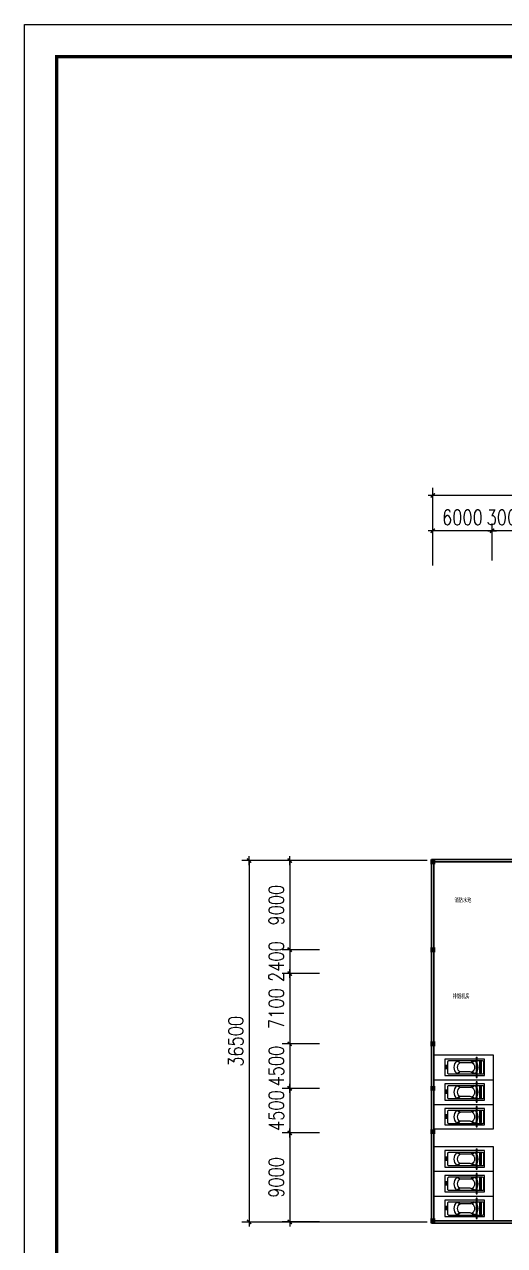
# Model space of a CAD drawing. Extents: x 5719244 to 11985375, y 1211094 to 3157953.
# Drawn here: x 6086723 to 6135239, y 1552199 to 1675543 of the extents above; entities that cross this region are included whole.
import ezdxf

# ---------------------------------------------------------------- set-up
doc = ezdxf.new("R2010")
doc.units = 0
doc.header["$LTSCALE"] = 500
doc.header["$MEASUREMENT"] = 0
doc.layers.get('0').update_dxf_attribs({"linetype": 'CONTINUOUS', "lineweight": 0})
doc.layers.get('DEFPOINTS').update_dxf_attribs({"linetype": 'CONTINUOUS', "lineweight": 0})
for name, color, linetype, lineweight in [('A-car2', 35, 'CONTINUOUS', 9), ('COLUMN', 7, 'CONTINUOUS', 0), ('PUB_DIM', 3, 'CONTINUOUS', 0), ('WALL', 255, 'CONTINUOUS', 30), ('墙-砼墙填充', 252, 'CONTINUOUS', 9)]:
    doc.layers.add(name, color=color, linetype=linetype, lineweight=lineweight)
doc.layers.add('标注1', color=7, linetype='CONTINUOUS')
doc.layers.add('车位', color=255, linetype='CONTINUOUS')
doc.styles.add('DIM_FONT', font='SIMPLEX.shx', dxfattribs={"width": 0.8})
doc.styles.add('gpsxw', font='txt.shx', dxfattribs={"width": 0.7, "bigfont": 'hztxt.shx'})
doc.styles.get("Standard").update_dxf_attribs({"font": 'ROMAND', "width": 0.8})
doc.dimstyles.new('DIMN300-X', dxfattribs={"dimscale": 3, "dimtxt": 500, "dimasz": 1, "dimexe": 250, "dimexo": 0, "dimgap": 200, "dimtad": 1, "dimdec": 0, "dimzin": 0, "dimdsep": 46, "dimtxsty": 'DIM_FONT', "dimblk": '_DIMX', "dimblk1": '_DIMX', "dimblk2": '_DIMX', "dimsah": 1, "dimcen": 0, "dimdle": 187.057091, "dimclrd": 3, "dimclre": 3, "dimclrt": 7, "dimadec": 0, "dimazin": 0, "dimtfac": 2.166667, "dimtdec": 0, "dimtix": 1, "dimtmove": 2, "dimatfit": 3, "dimldrblk": '_DIMX', "dimfxl": 1, "dimtolj": 1, "dimtzin": 0, "dimarcsym": 0})

# ---------------------------------------------------------------- blocks, each defined once
blk = doc.blocks.new('_DIMX')
blk.add_line((-150, 0), (150, 0))
at = {"const_width": 50}
blk.add_lwpolyline([(-70, -70), (70, 70)], dxfattribs=at)
blk = doc.blocks.new('*D190')
at = {"layer": 'DEFPOINTS', "color": 0, "transparency": 16777216}
for p in [(6127980, 1627978), (6127980, 1620890), (6333055, 1620890)]:
    blk.add_point(p, dxfattribs=at)
at = {"layer": 'PUB_DIM', "color": 3, "lineweight": -2, "transparency": 16777216}
for p, q in [((6127980, 1620890), (6127980, 1628728)), ((6333055, 1620890), (6333055, 1628728)), ((6333052, 1627978), (6127983, 1627978))]:
    blk.add_line(p, q, dxfattribs=at)
at = {"layer": 'PUB_DIM', "color": 3, "lineweight": -2, "transparency": 16777216, "xscale": 3, "yscale": 3, "zscale": 3, "rotation": 180}
blk.add_blockref('_DIMX', (6127980, 1627978), dxfattribs=at)
at = {"layer": 'PUB_DIM', "color": 3, "lineweight": -2, "transparency": 16777216, "xscale": 3, "yscale": 3, "zscale": 3}
blk.add_blockref('_DIMX', (6333055, 1627978), dxfattribs=at)
at = {"layer": 'PUB_DIM', "color": 7, "transparency": 16777216, "insert": (6230518, 1629328), "char_height": 1500, "attachment_point": 5, "style": 'DIM_FONT'}
blk.add_mtext('\\A1;205075', dxfattribs=at)
blk = doc.blocks.new('*D215')
at = {"layer": 'DEFPOINTS', "color": 0, "transparency": 16777216}
for p in [(6133980, 1624397), (6133980, 1621397), (6136980, 1621397)]:
    blk.add_point(p, dxfattribs=at)
at = {"layer": 'PUB_DIM', "color": 3, "lineweight": -2, "transparency": 16777216}
for p, q in [((6133980, 1621397), (6133980, 1625147)), ((6136980, 1621397), (6136980, 1625147)), ((6133977, 1624397), (6133974, 1624397)), ((6136980, 1624397), (6133980, 1624397)), ((6136983, 1624397), (6136986, 1624397))]:
    blk.add_line(p, q, dxfattribs=at)
at = {"layer": 'PUB_DIM', "color": 3, "lineweight": -2, "transparency": 16777216, "xscale": 3, "yscale": 3, "zscale": 3}
blk.add_blockref('_DIMX', (6133980, 1624397), dxfattribs=at)
at = {"layer": 'PUB_DIM', "color": 3, "lineweight": -2, "transparency": 16777216, "xscale": 3, "yscale": 3, "zscale": 3, "rotation": 180}
blk.add_blockref('_DIMX', (6136980, 1624397), dxfattribs=at)
at = {"layer": 'PUB_DIM', "color": 7, "transparency": 16777216, "insert": (6135480, 1625747), "char_height": 1500, "attachment_point": 5, "style": 'DIM_FONT'}
blk.add_mtext('\\A1;3000', dxfattribs=at)
blk = doc.blocks.new('*D216')
at = {"layer": 'DEFPOINTS', "color": 0, "transparency": 16777216}
for p in [(6127980, 1624397), (6127980, 1621397), (6133980, 1621397)]:
    blk.add_point(p, dxfattribs=at)
at = {"layer": 'PUB_DIM', "color": 3, "lineweight": -2, "transparency": 16777216}
for p, q in [((6127980, 1621397), (6127980, 1625147)), ((6133980, 1621397), (6133980, 1625147)), ((6133977, 1624397), (6127983, 1624397))]:
    blk.add_line(p, q, dxfattribs=at)
at = {"layer": 'PUB_DIM', "color": 3, "lineweight": -2, "transparency": 16777216, "xscale": 3, "yscale": 3, "zscale": 3, "rotation": 180}
blk.add_blockref('_DIMX', (6127980, 1624397), dxfattribs=at)
at = {"layer": 'PUB_DIM', "color": 3, "lineweight": -2, "transparency": 16777216, "xscale": 3, "yscale": 3, "zscale": 3}
blk.add_blockref('_DIMX', (6133980, 1624397), dxfattribs=at)
at = {"layer": 'PUB_DIM', "color": 7, "transparency": 16777216, "insert": (6130980, 1625747), "char_height": 1500, "attachment_point": 5, "style": 'DIM_FONT'}
blk.add_mtext('\\A1;6000', dxfattribs=at)
blk = doc.blocks.new('*D218')
at = {"layer": 'DEFPOINTS', "color": 0, "transparency": 16777216}
for p in [(6116529, 1568081), (6113529, 1563581), (6116529, 1563581)]:
    blk.add_point(p, dxfattribs=at)
at = {"layer": 'PUB_DIM', "color": 3, "lineweight": -2, "transparency": 16777216}
for p, q in [((6116529, 1568081), (6112779, 1568081)), ((6113529, 1568084), (6113529, 1568087)), ((6113529, 1568081), (6113529, 1563581)), ((6116529, 1563581), (6112779, 1563581)), ((6113529, 1563578), (6113529, 1563575))]:
    blk.add_line(p, q, dxfattribs=at)
at = {"layer": 'PUB_DIM', "color": 3, "lineweight": -2, "transparency": 16777216, "xscale": 3, "yscale": 3, "zscale": 3}
for p, rotation in [((6113529, 1568081), 270), ((6113529, 1563581), 90)]:
    blk.add_blockref('_DIMX', p, dxfattribs=dict(at, rotation=rotation))
at = {"layer": 'PUB_DIM', "color": 7, "transparency": 16777216, "insert": (6112179, 1565831), "char_height": 1500, "attachment_point": 5, "rotation": 90, "style": 'DIM_FONT'}
blk.add_mtext('\\A1;4500', dxfattribs=at)
blk = doc.blocks.new('*D219')
at = {"layer": 'DEFPOINTS', "color": 0, "transparency": 16777216}
for p in [(6127422, 1591081), (6109430, 1554580), (6127422, 1554580)]:
    blk.add_point(p, dxfattribs=at)
at = {"layer": 'PUB_DIM', "color": 3, "lineweight": -2, "transparency": 16777216}
for p, q in [((6127422, 1591081), (6108680, 1591081)), ((6109430, 1591078), (6109430, 1554583)), ((6127422, 1554580), (6108680, 1554580))]:
    blk.add_line(p, q, dxfattribs=at)
at = {"layer": 'PUB_DIM', "color": 3, "lineweight": -2, "transparency": 16777216, "xscale": 3, "yscale": 3, "zscale": 3}
for p, rotation in [((6109430, 1591081), 90), ((6109430, 1554580), 270)]:
    blk.add_blockref('_DIMX', p, dxfattribs=dict(at, rotation=rotation))
at = {"layer": 'PUB_DIM', "color": 7, "transparency": 16777216, "insert": (6108080, 1572831), "char_height": 1500, "attachment_point": 5, "rotation": 90, "style": 'DIM_FONT'}
blk.add_mtext('\\A1;36500', dxfattribs=at)
blk = doc.blocks.new('_FZH')
blk.add_solid([(-0.5, -0.5), (0.5, -0.5), (-0.5, 0.5), (0.5, 0.5)])
blk = doc.blocks.new('*D222')
at = {"layer": 'DEFPOINTS', "color": 0, "transparency": 16777216}
for p in [(6116529, 1582081), (6113529, 1579681), (6116529, 1579681)]:
    blk.add_point(p, dxfattribs=at)
at = {"layer": 'PUB_DIM', "color": 3, "lineweight": -2, "transparency": 16777216}
for p, q in [((6116529, 1582081), (6112779, 1582081)), ((6113529, 1582084), (6113529, 1582087)), ((6113529, 1582081), (6113529, 1579681)), ((6116529, 1579681), (6112779, 1579681)), ((6113529, 1579678), (6113529, 1579675))]:
    blk.add_line(p, q, dxfattribs=at)
at = {"layer": 'PUB_DIM', "color": 3, "lineweight": -2, "transparency": 16777216, "xscale": 3, "yscale": 3, "zscale": 3}
for p, rotation in [((6113529, 1582081), 270), ((6113529, 1579681), 90)]:
    blk.add_blockref('_DIMX', p, dxfattribs=dict(at, rotation=rotation))
at = {"layer": 'PUB_DIM', "color": 7, "transparency": 16777216, "insert": (6112179, 1580881), "char_height": 1500, "attachment_point": 5, "rotation": 90, "style": 'DIM_FONT'}
blk.add_mtext('\\A1;2400', dxfattribs=at)
blk = doc.blocks.new('*D223')
at = {"layer": 'DEFPOINTS', "color": 0, "transparency": 16777216}
for p in [(6116529, 1579681), (6113529, 1572581), (6116529, 1572581)]:
    blk.add_point(p, dxfattribs=at)
at = {"layer": 'PUB_DIM', "color": 3, "lineweight": -2, "transparency": 16777216}
for p, q in [((6116529, 1579681), (6112779, 1579681)), ((6113529, 1579678), (6113529, 1572584)), ((6116529, 1572581), (6112779, 1572581))]:
    blk.add_line(p, q, dxfattribs=at)
at = {"layer": 'PUB_DIM', "color": 3, "lineweight": -2, "transparency": 16777216, "xscale": 3, "yscale": 3, "zscale": 3}
for p, rotation in [((6113529, 1579681), 90), ((6113529, 1572581), 270)]:
    blk.add_blockref('_DIMX', p, dxfattribs=dict(at, rotation=rotation))
at = {"layer": 'PUB_DIM', "color": 7, "transparency": 16777216, "insert": (6112179, 1576131), "char_height": 1500, "attachment_point": 5, "rotation": 90, "style": 'DIM_FONT'}
blk.add_mtext('\\A1;7100', dxfattribs=at)
blk = doc.blocks.new('*D224')
at = {"layer": 'DEFPOINTS', "color": 0, "transparency": 16777216}
for p in [(6116529, 1572581), (6113529, 1568081), (6116529, 1568081)]:
    blk.add_point(p, dxfattribs=at)
at = {"layer": 'PUB_DIM', "color": 3, "lineweight": -2, "transparency": 16777216}
for p, q in [((6116529, 1572581), (6112779, 1572581)), ((6113529, 1572584), (6113529, 1572587)), ((6113529, 1572581), (6113529, 1568081)), ((6116529, 1568081), (6112779, 1568081)), ((6113529, 1568078), (6113529, 1568075))]:
    blk.add_line(p, q, dxfattribs=at)
at = {"layer": 'PUB_DIM', "color": 3, "lineweight": -2, "transparency": 16777216, "xscale": 3, "yscale": 3, "zscale": 3}
for p, rotation in [((6113529, 1572581), 270), ((6113529, 1568081), 90)]:
    blk.add_blockref('_DIMX', p, dxfattribs=dict(at, rotation=rotation))
at = {"layer": 'PUB_DIM', "color": 7, "transparency": 16777216, "insert": (6112179, 1570331), "char_height": 1500, "attachment_point": 5, "rotation": 90, "style": 'DIM_FONT'}
blk.add_mtext('\\A1;4500', dxfattribs=at)
blk = doc.blocks.new('*D225')
at = {"layer": 'DEFPOINTS', "color": 0, "transparency": 16777216}
for p in [(6116529, 1591081), (6113529, 1582081), (6116529, 1582081)]:
    blk.add_point(p, dxfattribs=at)
at = {"layer": 'PUB_DIM', "color": 3, "lineweight": -2, "transparency": 16777216}
for p, q in [((6116529, 1591081), (6112779, 1591081)), ((6113529, 1591078), (6113529, 1582084)), ((6116529, 1582081), (6112779, 1582081))]:
    blk.add_line(p, q, dxfattribs=at)
at = {"layer": 'PUB_DIM', "color": 3, "lineweight": -2, "transparency": 16777216, "xscale": 3, "yscale": 3, "zscale": 3}
for p, rotation in [((6113529, 1591081), 90), ((6113529, 1582081), 270)]:
    blk.add_blockref('_DIMX', p, dxfattribs=dict(at, rotation=rotation))
at = {"layer": 'PUB_DIM', "color": 7, "transparency": 16777216, "insert": (6112179, 1586581), "char_height": 1500, "attachment_point": 5, "rotation": 90, "style": 'DIM_FONT'}
blk.add_mtext('\\A1;9000', dxfattribs=at)
blk = doc.blocks.new('*D254')
at = {"layer": 'DEFPOINTS', "color": 0, "transparency": 16777216}
for p in [(6116529, 1563581), (6113529, 1554581), (6116529, 1554581)]:
    blk.add_point(p, dxfattribs=at)
at = {"layer": 'PUB_DIM', "color": 3, "lineweight": -2, "transparency": 16777216}
for p, q in [((6116529, 1563581), (6112779, 1563581)), ((6113529, 1563578), (6113529, 1554584)), ((6116529, 1554581), (6112779, 1554581))]:
    blk.add_line(p, q, dxfattribs=at)
at = {"layer": 'PUB_DIM', "color": 3, "lineweight": -2, "transparency": 16777216, "xscale": 3, "yscale": 3, "zscale": 3}
for p, rotation in [((6113529, 1563581), 90), ((6113529, 1554581), 270)]:
    blk.add_blockref('_DIMX', p, dxfattribs=dict(at, rotation=rotation))
at = {"layer": 'PUB_DIM', "color": 7, "transparency": 16777216, "insert": (6112179, 1559081), "char_height": 1500, "attachment_point": 5, "rotation": 90, "style": 'DIM_FONT'}
blk.add_mtext('\\A1;9000', dxfattribs=at)
blk = doc.blocks.new('车位(有车挡车器）')
h = blk.add_hatch(color=2)
h.paths.add_polyline_path([(0.38, 6.16), (0.38, 5.84), (0.82, 5.84), (0.82, 6.16)])
h.paths.add_polyline_path([(1.81, 5.84), (1.81, 6.16), (1.31, 6.16), (1.31, 5.84)])
h = blk.add_hatch(color=256)
h.paths.add_polyline_path([(0.82, 6.16), (0.82, 5.84), (1.31, 5.84), (1.31, 6.16)])
h.paths.add_polyline_path([(1.81, 5.84), (2.31, 5.84), (2.31, 6.16), (1.81, 6.16)])
for p, q in [((0.38, 5.84), (0.38, 6.16)), ((0.38, 6.16), (2.31, 6.16)), ((0.82, 6.16), (0.82, 5.84)), ((1.31, 6.16), (1.31, 5.84)), ((1.81, 6.16), (1.81, 5.84)), ((2.31, 6.16), (2.31, 5.84)), ((2.31, 5.84), (0.38, 5.84))]:
    blk.add_line(p, q)
at = {"color": 140}
for p, q in [((0.27, 5.1), (0.51, 4.56)), ((2.35, 5.07), (2.11, 4.59)), ((0.27, 2.1), (0.51, 2.58)), ((2.35, 2.07), (2.11, 2.62))]:
    blk.add_line(p, q, dxfattribs=at)
at = {"color": 252}
blk.add_lwpolyline([(-0.02, 6.67), (2.7, 6.67), (2.7, 0.08), (-0.02, 0.08)], close=True, dxfattribs=at)
at = {"color": 140}
blk.add_lwpolyline([(0.23, 6.35, -0.414214), (0.43, 6.55), (2.18, 6.55, -0.414214), (2.38, 6.35), (2.38, 0.68, -0.414214), (2.18, 0.48), (0.43, 0.48, -0.414214), (0.23, 0.68)], format="xyb", close=True, dxfattribs=at)
for points in [[(0.24, 4.88), (0.59, 4.29), (0.59, 2.63), (0.26, 2.08)], [(2.4, 4.86), (2.09, 4.34), (2.09, 2.65), (2.37, 2.08)]]:
    blk.add_lwpolyline(points, dxfattribs=at)
for centre, radius, start, end in [((1.31, 4.11), 1.44, 43.7905, 136.2095), ((1.31, 4.06), 0.947, 32.1346, 147.8654), ((1.31, 3.07), 1.44, 223.7905, 316.2095), ((1.31, 3.12), 0.947, 212.1346, 327.8654)]:
    blk.add_arc(centre, radius, start, end, dxfattribs=at)
at = {"insert": (1.03, 0.46), "char_height": 0.3, "attachment_point": 1}
blk.add_mtext('000', dxfattribs=at)

msp = doc.modelspace()

# ---------------------------------------------------------------- linework, layer by layer
at = {"color": 4}
msp.add_lwpolyline([(6086722.7, 1482409.7), (6086722.7, 1675543.1), (6360165.9, 1675543.1), (6360165.9, 1482409.7)], close=True, dxfattribs=at)
at = {"color": 4, "const_width": 325.1}
msp.add_lwpolyline([(6089974.1, 1485661.1), (6356914.5, 1485661.1), (6356914.5, 1672291.7), (6089974.1, 1672291.7)], close=True, dxfattribs=at)
at = {"layer": 'A-car2'}
for p, q in [((6132358.2, 1571236.4), (6132358.2, 1569185.9)), ((6132358.2, 1571236.4), (6132458.2, 1571236.4)), ((6132458.2, 1569185.9), (6132458.2, 1571236.4)), ((6132358.2, 1569185.9), (6132458.2, 1569185.9)), ((6132458.2, 1568736.4), (6132358.2, 1568736.4)), ((6132358.2, 1568736.4), (6132358.2, 1566685.9)), ((6132458.2, 1566685.9), (6132458.2, 1568736.4)), ((6132358.2, 1566685.9), (6132458.2, 1566685.9)), ((6132458.2, 1566236.4), (6132358.2, 1566236.4)), ((6132358.2, 1566236.4), (6132358.2, 1564185.9)), ((6132458.2, 1564185.9), (6132458.2, 1566236.4)), ((6132358.2, 1564185.9), (6132458.2, 1564185.9)), ((6132358.2, 1561981.4), (6132358.2, 1559930.9)), ((6132358.2, 1561981.4), (6132458.2, 1561981.4)), ((6132458.2, 1559930.9), (6132458.2, 1561981.4)), ((6132358.2, 1559930.9), (6132458.2, 1559930.9)), ((6132458.2, 1559481.4), (6132358.2, 1559481.4)), ((6132358.2, 1559481.4), (6132358.2, 1557430.9)), ((6132458.2, 1557430.9), (6132458.2, 1559481.4)), ((6132358.2, 1557430.9), (6132458.2, 1557430.9)), ((6132458.2, 1556981.4), (6132358.2, 1556981.4)), ((6132358.2, 1556981.4), (6132358.2, 1554930.9)), ((6132458.2, 1554930.9), (6132458.2, 1556981.4)), ((6132358.2, 1554930.9), (6132458.2, 1554930.9))]:
    msp.add_line(p, q, dxfattribs=at)
at = {"layer": 'WALL'}
for p, q in [((6127860.1, 1554460.7), (6127860.1, 1591205.7)), ((6133118.6, 1591205.7), (6127860.1, 1591205.7)), ((6139780.1, 1591205.7), (6132974.2, 1591205.7)), ((6133118.6, 1590955.7), (6128100.1, 1590955.7)), ((6128100.1, 1582200.7), (6128100.1, 1590955.7)), ((6140705.1, 1590955.7), (6132974.2, 1590955.7)), ((6136855.1, 1590955.7), (6134105.1, 1590955.7)), ((6136855.1, 1590955.7), (6134105.1, 1590955.7)), ((6128100.1, 1579805.7), (6128100.1, 1581960.7)), ((6128100.1, 1572700.7), (6128100.1, 1579555.7)), ((6128100.1, 1554700.7), (6128100.1, 1572460.7)), ((6297430.1, 1554460.7), (6127860.1, 1554460.7)), ((6212205.1, 1554700.7), (6128100.1, 1554700.7)), ((6136860.1, 1554700.7), (6128100.1, 1554700.7))]:
    msp.add_line(p, q, dxfattribs=at)
at = {"layer": 'WALL', "ltscale": 3}
msp.add_line((6128100.1, 1579805.7), (6128100.1, 1579555.7), dxfattribs=at)
at = {"layer": '车位', "ltscale": 3}
for p, q in [((6128100.1, 1571455.7), (6134100.1, 1571455.7)), ((6128100.1, 1568955.7), (6128100.1, 1571455.7)), ((6134100.1, 1571455.7), (6134100.1, 1568955.7)), ((6128100.1, 1568955.7), (6134100.1, 1568955.7)), ((6128100.1, 1566455.7), (6128100.1, 1568955.7)), ((6134100.1, 1568955.7), (6134100.1, 1566455.7)), ((6128100.1, 1566455.7), (6134100.1, 1566455.7)), ((6128100.1, 1563955.7), (6128100.1, 1566455.7)), ((6134100.1, 1566455.7), (6134100.1, 1563955.7)), ((6134100.1, 1563955.7), (6128100.1, 1563955.7)), ((6128100.1, 1562200.7), (6134100.1, 1562200.7)), ((6128100.1, 1559700.7), (6128100.1, 1562200.7)), ((6134100.1, 1562200.7), (6134100.1, 1559700.7)), ((6128100.1, 1559700.7), (6134100.1, 1559700.7)), ((6128100.1, 1557200.7), (6128100.1, 1559700.7)), ((6134100.1, 1559700.7), (6134100.1, 1557200.7)), ((6128100.1, 1557200.7), (6134100.1, 1557200.7)), ((6128100.1, 1554700.7), (6128100.1, 1557200.7)), ((6134100.1, 1557200.7), (6134100.1, 1554700.7)), ((6134100.1, 1554700.7), (6128100.1, 1554700.7))]:
    msp.add_line(p, q, dxfattribs=at)

# ---------------------------------------------------------------- block references
at = {"layer": 'COLUMN', "xscale": 500, "yscale": 500, "zscale": 500}
for p in [(6127980.1, 1590955.7), (6127980.1, 1582080.7), (6127980.1, 1572580.7), (6127980.1, 1568080.7), (6127980.1, 1563705.7), (6127980.1, 1554705.7)]:
    msp.add_blockref('_FZH', p, dxfattribs=at)
at = {"layer": '墙-砼墙填充', "color": 0, "ltscale": 0.5, "xscale": -607.5, "yscale": 607.5, "zscale": 607.5, "rotation": 270}
for p in [(6129164.5, 1569401.5), (6129164.5, 1566901.5), (6129164.5, 1564401.5), (6129164.5, 1560146.5), (6129164.5, 1557646.5), (6129164.5, 1555146.5)]:
    msp.add_blockref('车位(有车挡车器）', p, dxfattribs=at)

# ---------------------------------------------------------------- texts
at = {"layer": '标注1', "char_height": 450, "attachment_point": 1, "style": 'gpsxw'}
for s, width, insert in [('消防水池', 4385.878, (6130179.3, 1587286.9)), ('排烟机房', 1927.598, (6130006.9, 1577590))]:
    msp.add_mtext_dynamic_manual_height_columns(s, width=width, gutter_width=2250, heights=[0], dxfattribs=dict(at, insert=insert))

# ---------------------------------------------------------------- dimensions: what is measured, and where the dimension line sits
at = {"layer": 'PUB_DIM'}
dim = msp.add_linear_dim(base=(6127980.1, 1627977.7), p1=(6333055.1, 1620889.9), p2=(6127980.1, 1620889.9), dimstyle='DIMN300-X', dxfattribs=at)
dim.commit()
dim.dimension.update_dxf_attribs({"geometry": '*D190', "text_midpoint": (6230517.6, 1629327.7)})
for p1, p2, picture, middle in [((6133980, 1621397.3), (6127980, 1621397.3), '*D216', (6130980, 1625747.3)), ((6136980, 1621397.3), (6133980, 1621397.3), '*D215', (6135480, 1625747.3)), ((6116528.5, 1591080.7), (6116528.5, 1582080.7), '*D225', (6112178.5, 1586580.7)), ((6116528.5, 1582080.7), (6116528.5, 1579680.7), '*D222', (6112178.5, 1580880.7)), ((6116528.5, 1579680.7), (6116528.5, 1572580.7), '*D223', (6112178.5, 1576130.7)), ((6116528.5, 1572580.7), (6116528.5, 1568080.7), '*D224', (6112178.5, 1570330.7)), ((6116528.5, 1568080.7), (6116528.5, 1563580.7), '*D218', (6112178.5, 1565830.7)), ((6116528.5, 1563580.7), (6116528.5, 1554580.7), '*D254', (6112178.5, 1559080.7))]:
    dim = msp.add_aligned_dim(p1=p1, p2=p2, distance=-3000, dimstyle='DIMN300-X', dxfattribs=at)
    dim.commit()
    dim.dimension.update_dxf_attribs({"geometry": picture, "text_midpoint": middle})
dim = msp.add_linear_dim(base=(6109429.9, 1554580.5), p1=(6127422.1, 1591080.7), p2=(6127422.1, 1554580.5), angle=90, dimstyle='DIMN300-X', dxfattribs=at)
dim.commit()
dim.dimension.update_dxf_attribs({"geometry": '*D219', "text_midpoint": (6108079.9, 1572830.6)})

doc.saveas('drawing.dxf')
